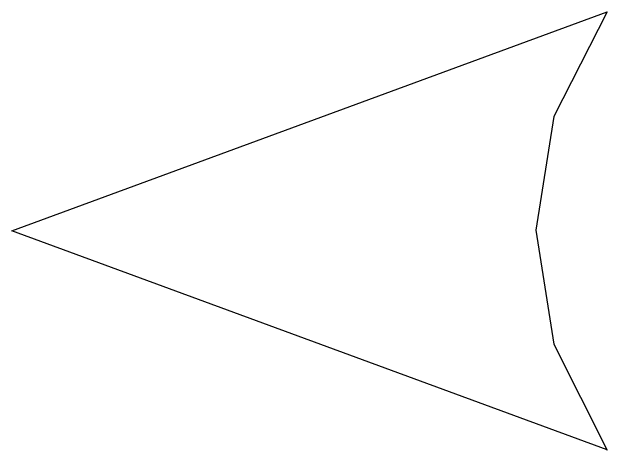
# Model space of a CAD drawing. Extents: x -8 to 237, y -180 to 890.
# Drawn here: x 0.415 to 3.807, y 245.147 to 247.642 of the extents above; entities that cross this region are included whole.
import ezdxf

# ---------------------------------------------------------------- set-up
doc = ezdxf.new("R2010")
doc.units = 0

msp = doc.modelspace()

# ---------------------------------------------------------------- linework, layer by layer
at = {"layer": 'Layer 1'}
for p, q in [((0.41476, 246.395), (3.80663, 247.642)), ((3.80663, 247.642), (3.502262, 247.047121)), ((3.502262, 247.047121), (3.401391, 246.40007)), ((3.80663, 245.148), (0.41476, 246.395)), ((3.401391, 246.40007), (3.50314, 245.750345)), ((3.50314, 245.750345), (3.80663, 245.14744)), ((3.80663, 245.14744), (3.80663, 245.148))]:
    msp.add_line(p, q, dxfattribs=at)

doc.saveas('drawing.dxf')
